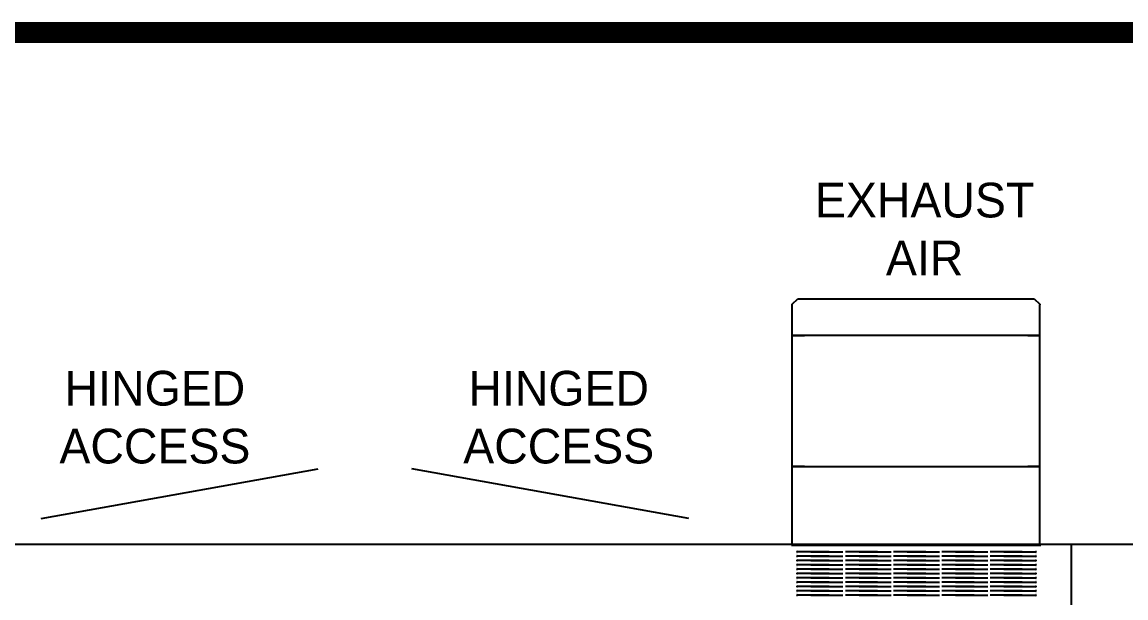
# Model space of a CAD drawing. Header units: inches. Extents: x 402 to 1066, y -128 to 290.
# Drawn here: x 720.4 to 806.2, y 239.5 to 284.3 of the extents above; entities that cross this region are included whole.
import ezdxf

# ---------------------------------------------------------------- set-up
doc = ezdxf.new("R2010")
doc.units = ezdxf.units.IN
doc.header["$MEASUREMENT"] = 0
doc.linetypes.add('HIDDEN', pattern=[0.375, 0.25, -0.125])
doc.layers.get('0').update_dxf_attribs({"color": 10})

msp = doc.modelspace()

# ---------------------------------------------------------------- linework, layer by layer
at = {"color": 1, "ltscale": 5}
for p, q in [((780.2857, 262.35927), (780.7222, 262.76254)), ((780.7222, 262.76254), (799.0992, 262.76254)), ((799.0992, 262.76254), (799.5357, 262.35927)), ((780.2857, 262.30244), (780.2857, 262.35927)), ((780.2857, 243.65554), (780.2857, 262.24378)), ((780.2867, 262.24471), (780.2867, 262.30245)), ((780.2867, 259.90111), (780.2867, 262.24471)), ((799.5347, 262.24471), (799.5347, 262.30245)), ((799.5347, 259.90111), (799.5347, 262.24471)), ((799.5357, 262.35927), (799.5357, 262.30244)), ((799.5357, 243.65554), (799.5357, 262.24378)), ((780.2867, 259.90111), (781.2232, 259.90111)), ((780.2867, 259.90074), (780.2867, 259.90111)), ((780.2867, 249.71671), (780.2867, 259.90074)), ((781.2232, 259.90074), (780.2867, 259.90074)), ((781.2232, 259.94998), (798.5982, 259.94998)), ((781.2232, 259.94961), (798.5982, 259.94961)), ((781.2232, 259.90111), (781.2232, 259.90074)), ((799.5347, 259.90111), (798.5982, 259.90111)), ((798.5982, 259.90111), (798.5982, 259.90074)), ((798.5982, 259.90074), (799.5347, 259.90074)), ((799.5347, 259.90074), (799.5347, 259.90111)), ((799.5347, 249.71671), (799.5347, 259.90074)), ((781.2222, 249.73506), (798.5972, 249.73506)), ((781.2222, 249.73451), (798.5972, 249.73451)), ((780.2857, 249.71616), (780.2847, 249.71616)), ((780.2857, 249.71671), (781.2222, 249.71671)), ((780.2857, 243.65554), (780.2857, 249.71616)), ((781.2222, 249.71616), (780.2857, 249.71616)), ((799.5337, 249.71671), (798.5972, 249.71671)), ((798.5972, 249.71616), (799.5337, 249.71616)), ((799.5337, 243.65554), (799.5337, 249.71616)), ((799.5337, 249.71616), (799.5347, 249.71616)), ((968.7229, 243.65454), (648.7229, 243.65454)), ((968.7229, 243.65454), (648.7229, 243.65454)), ((780.2222, 243.59204), (799.5992, 243.59204)), ((799.5982, 243.65554), (799.5357, 243.65554)), ((799.5992, 243.65454), (799.5992, 243.59204)), ((801.9729, 243.65454), (801.9729, 123.65454))]:
    msp.add_line(p, q, dxfattribs=at)
at = {"ltscale": 5}
for p, q in [((721.89481, 245.67362), (743.42013, 249.54206)), ((772.23635, 245.67362), (750.71102, 249.54206))]:
    msp.add_line(p, q, dxfattribs=at)
at = {"color": 1, "linetype": 'HIDDEN', "ltscale": 10}
for p, q in [((780.43921, 243.64829), (780.43921, 243.59204)), ((799.45171, 243.64829), (780.43921, 243.64829)), ((799.45171, 243.64829), (780.43921, 243.64829)), ((799.45171, 243.59204), (780.43921, 243.59204)), ((799.45171, 243.59204), (780.43921, 243.59204)), ((780.66421, 243.11392), (799.22671, 243.11392)), ((799.22671, 243.05767), (780.66421, 243.05767)), ((789.94546, 243.59204), (789.9107, 243.59204)), ((789.94546, 243.59204), (789.9107, 243.59204)), ((789.94546, 243.59204), (789.94546, 243.59204)), ((789.94546, 243.59204), (789.94546, 243.59204)), ((799.45171, 243.64829), (799.45171, 243.59204)), ((799.45171, 243.64829), (799.45171, 243.59204)), ((780.66421, 242.77642), (799.22671, 242.77642)), ((799.22671, 242.72017), (780.66421, 242.72017)), ((780.66421, 242.43892), (799.22671, 242.43892)), ((799.22671, 242.38267), (780.66421, 242.38267)), ((780.66421, 242.10142), (799.22671, 242.10142)), ((799.22671, 242.04517), (780.66421, 242.04517)), ((780.66421, 241.76392), (799.22671, 241.76392)), ((799.22671, 241.70767), (780.66421, 241.70767)), ((780.66421, 241.42642), (799.22671, 241.42642)), ((799.22671, 241.37017), (780.66421, 241.37017)), ((780.66421, 241.08892), (799.22671, 241.08892)), ((799.22671, 241.03267), (780.66421, 241.03267)), ((780.66421, 240.75142), (799.22671, 240.75142)), ((799.22671, 240.69517), (780.66421, 240.69517)), ((780.66421, 240.41392), (799.22671, 240.41392)), ((799.22671, 240.35767), (780.66421, 240.35767)), ((780.66421, 240.07642), (799.22671, 240.07642)), ((799.22671, 240.02017), (780.66421, 240.02017)), ((780.66421, 239.73892), (799.22671, 239.73892)), ((799.22671, 239.68267), (780.66421, 239.68267))]:
    msp.add_line(p, q, dxfattribs=at)
at = {"const_width": 1.62}
msp.add_lwpolyline([(409.74708, -121.51646), (1057.74708, -121.51646), (1057.74708, 283.48354), (409.74708, 283.48354), (409.74708, -121.51646)], dxfattribs=at)
at = {"color": 1, "ltscale": 5}
for centre, radius, start, end in [((780.28666, 262.24374), 0.000964, 87.8239048, 177.6445143), ((799.53474, 262.24374), 0.000964, 2.3554857, 92.1760952), ((780.28666, 259.90015), 0.000964, 87.8239048, 177.6445143), ((780.28653, 259.89987), 0.000884, 78.7217105, 159.3887829), ((799.53474, 259.90015), 0.000964, 2.3554857, 92.1760952), ((799.53487, 259.89987), 0.000884, 20.6112171, 101.2782895), ((780.28553, 249.71584), 0.000884, 78.7217105, 159.3887829), ((799.53387, 249.71584), 0.000884, 20.6112171, 101.2782895)]:
    msp.add_arc(centre, radius, start, end, dxfattribs=at)
at = {"color": 1, "linetype": 'HIDDEN', "ltscale": 10}
for centre, start, end in [((780.66421, 243.08579), 90, 270), ((799.22671, 243.08579), 270, 90), ((780.66421, 242.74829), 90, 270), ((780.66421, 242.41079), 90, 270), ((780.66421, 242.07329), 90, 270), ((799.22671, 242.74829), 270, 90), ((799.22671, 242.41079), 270, 90), ((799.22671, 242.07329), 270, 90), ((780.66421, 241.73579), 90, 270), ((780.66421, 241.39829), 90, 270), ((799.22671, 241.73579), 270, 90), ((799.22671, 241.39829), 270, 90), ((780.66421, 241.06079), 90, 270), ((780.66421, 240.72329), 90, 270), ((780.66421, 240.38579), 90, 270), ((799.22671, 241.06079), 270, 90), ((799.22671, 240.72329), 270, 90), ((799.22671, 240.38579), 270, 90), ((780.66421, 240.04829), 90, 270), ((780.66421, 239.71079), 90, 270), ((799.22671, 240.04829), 270, 90), ((799.22671, 239.71079), 270, 90)]:
    msp.add_arc(centre, 0.02813, start, end, dxfattribs=at)
at = {"color": 1, "ltscale": 5}
msp.add_open_spline([(799.5992, 243.59204), (799.59178, 243.5928), (799.57698, 243.59431), (799.55746, 243.60605), (799.5431, 243.62318), (799.53647, 243.64085), (799.53589, 243.65187), (799.5357, 243.65554)], degree=3, knots=[0, 0, 0, 0, 0.22304975, 0.44513133, 0.66721256, 0.8892936, 1, 1, 1, 1], dxfattribs=at)
msp.add_open_spline([(799.5992, 243.65454), (799.5982, 243.65554)], degree=1, dxfattribs=at)

# ---------------------------------------------------------------- texts
at = {"color": 1, "ltscale": 5, "char_height": 2.7}
for s, insert, attachment_point in [('EXHAUST\\PAIR', (790.5736, 271.79655), 2), ('HINGED\\PACCESS', (730.73173, 253.54185), 5), ('HINGED\\PACCESS', (762.1246, 253.54185), 5)]:
    msp.add_mtext(s, dxfattribs=dict(at, insert=insert, attachment_point=attachment_point))

doc.saveas('drawing.dxf')
